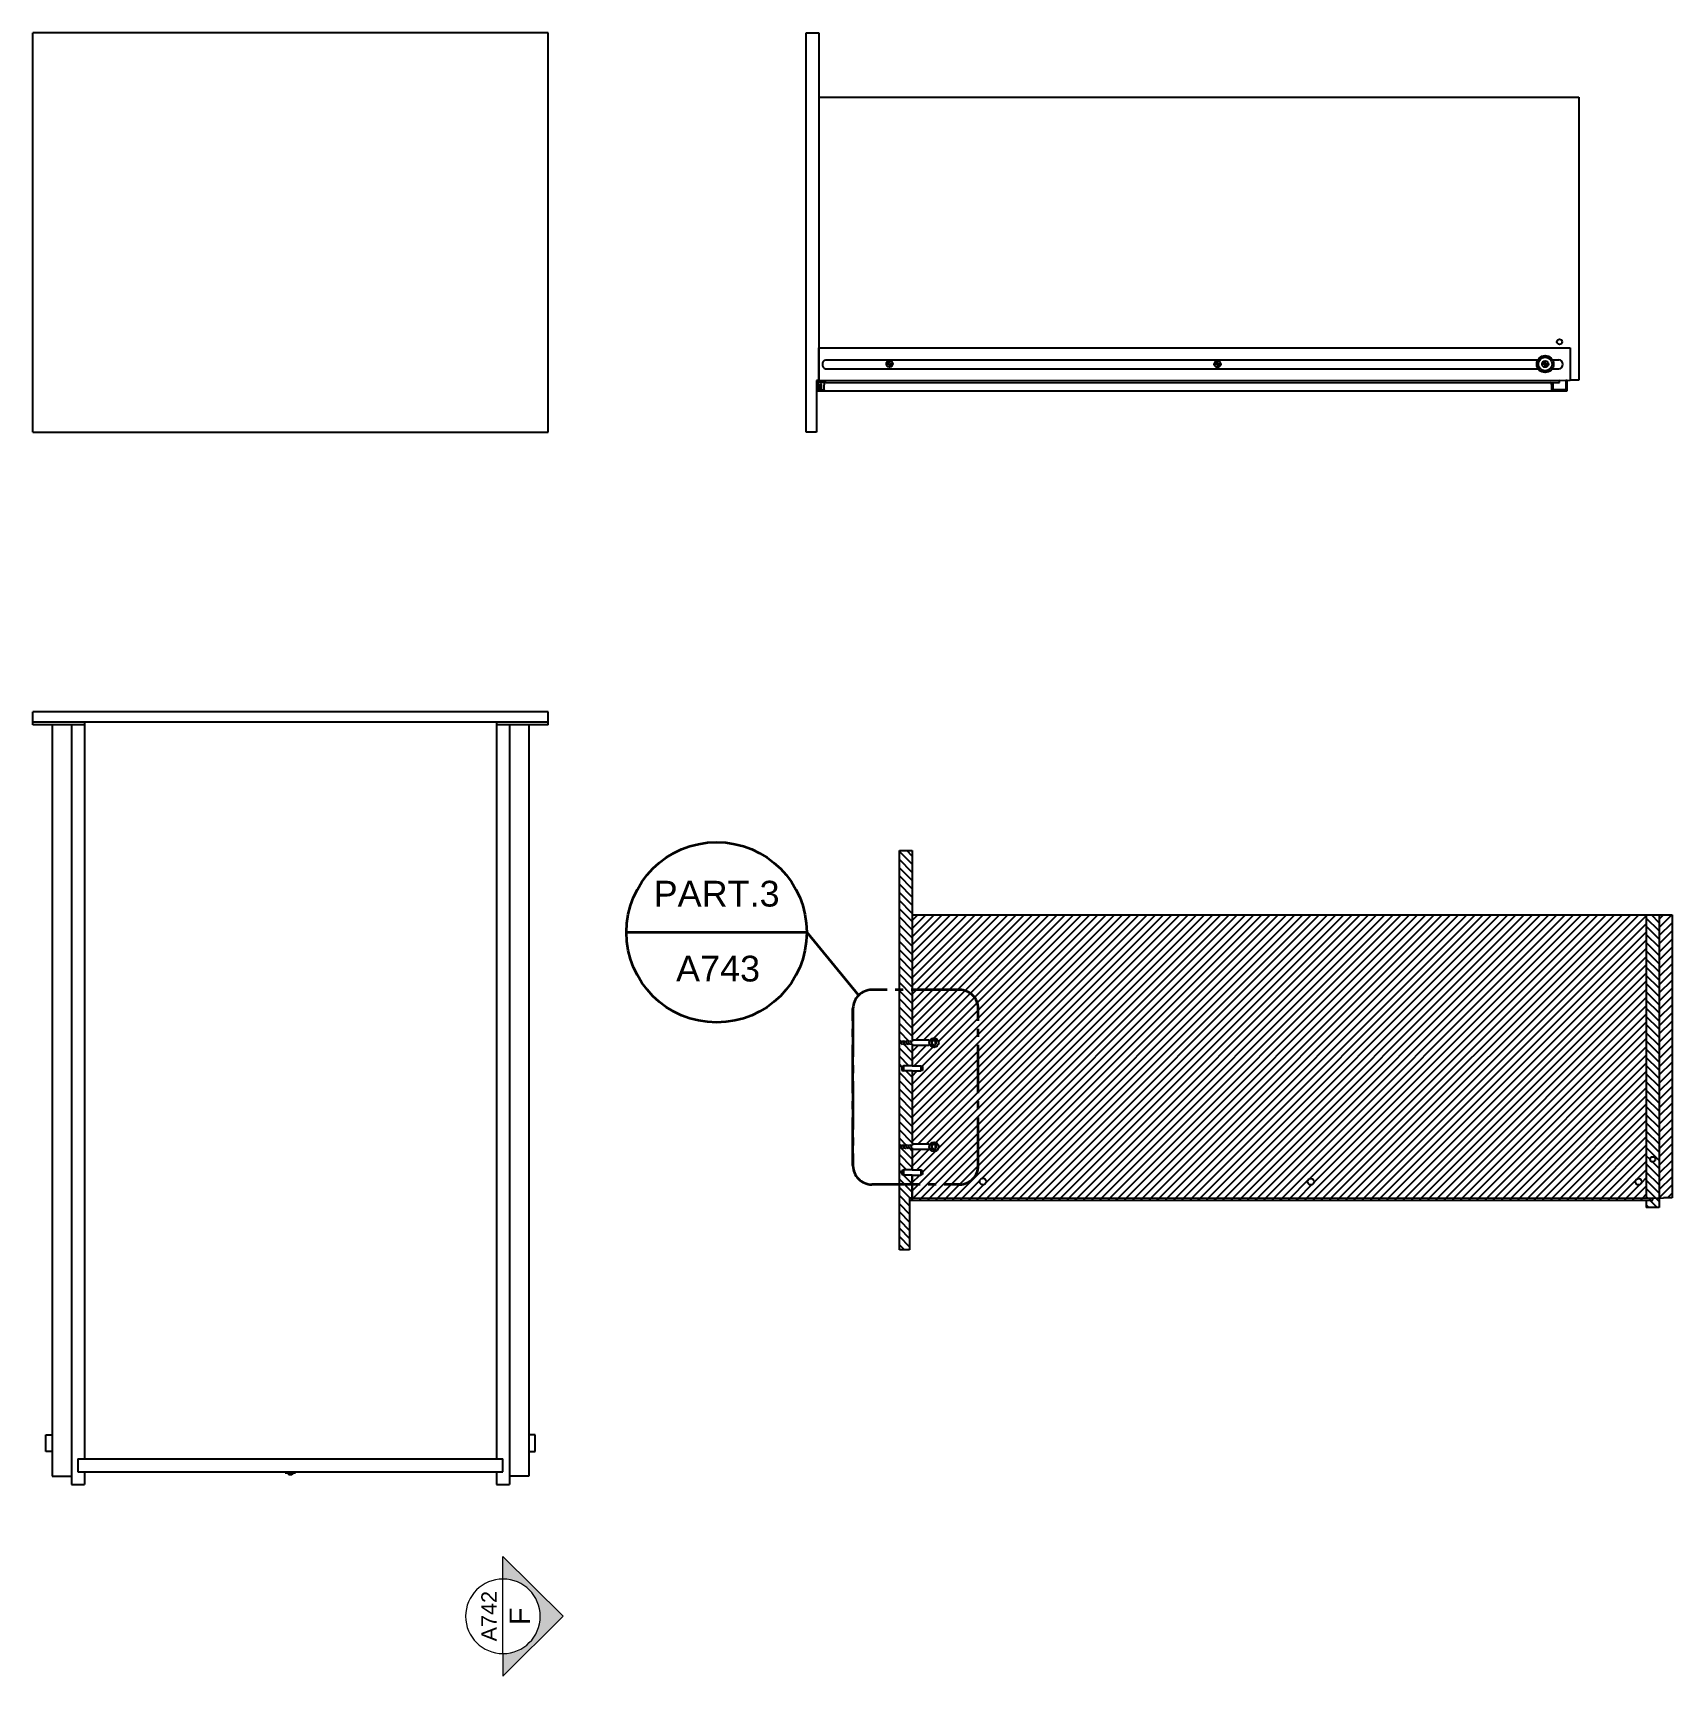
# Model space of a CAD drawing. Header units: inches. Extents: x 217 to 997, y -361 to 611.
# Drawn here: x 445 to 572.3, y 343.6 to 471.2 of the extents above; entities that cross this region are included whole.
import ezdxf
from ezdxf.enums import TextEntityAlignment as Align

# ---------------------------------------------------------------- set-up
doc = ezdxf.new("R2010")
doc.units = ezdxf.units.IN
doc.header["$MEASUREMENT"] = 0
doc.linetypes.add('ACAD_ISO04W100', pattern=[30, 24, -3, 0, -3])
doc.linetypes.add('CENTER2', pattern=[1.125, 0.75, -0.125, 0.125, -0.125])
doc.layers.add('A-ANNO-SYMB', color=3, linetype='Continuous', lineweight=18)
doc.layers.add('A-SECT A-MCUT', color=7, linetype='Continuous', lineweight=35)
doc.layers.add('assi', color=4, linetype='ACAD_ISO04W100')
doc.layers.add('viti', color=6, linetype='Continuous')
doc.styles.add('ARIAL', font='arial.ttf')
doc.styles.get("Standard").update_dxf_attribs({"font": 'arial.ttf'})
pattern_1 = [(135, (-42.9688, 246.9786), (-0.31819805, -0.31819805), [])]

# ---------------------------------------------------------------- blocks, each defined once
blk = doc.blocks.new('SYMBOL')
at = {"layer": 'A-ANNO-SYMB', "linetype": 'Continuous', "lineweight": 20}
h = blk.add_hatch(color=256, dxfattribs=at)
h.dxf.hatch_style = 1
h.paths.add_polyline_path([(11.2063, 4.9481), (11.316, 4.9481, -1), (11.678, 4.9481), (11.7877, 4.9481), (11.497, 5.2405)])
at = {"linetype": 'Continuous', "lineweight": 20}
blk.add_line((11.316, 4.9481), (11.678, 4.9481), dxfattribs=at)
at = {"layer": 'A-ANNO-SYMB', "linetype": 'Continuous', "lineweight": 20}
for p, q in [((11.2063, 4.9481), (11.497, 5.2405)), ((11.7877, 4.9481), (11.497, 5.2405)), ((11.316, 4.9481), (11.2063, 4.9481)), ((11.678, 4.9481), (11.7877, 4.9481))]:
    blk.add_line(p, q, dxfattribs=at)
blk.add_circle((11.497, 4.9481), 0.181, dxfattribs=at)
for tag, p in [('TAVOLA', (11.497, 5.08)), ('SEZIONE', (11.497, 4.9181))]:
    blk.add_attdef(tag, text='', height=0.1, dxfattribs=at).set_placement(p, align=Align.TOP_CENTER)

msp = doc.modelspace()

# ---------------------------------------------------------------- hatches: boundary and pattern name
at = {"layer": 'assi'}
h = msp.add_hatch(dxfattribs=at)
h.set_pattern_fill('ANSI31', color=256, scale=3.6, angle=90)
h.set_pattern_definition(pattern_1)
h.paths.add_polyline_path([(513.29, 390.61), (512.62, 390.61), (512.53, 390.66), (512.49, 390.66), (512.49, 390.96), (512.53, 390.96), (512.62, 391.01), (513.29, 391.01), (513.29, 392.71), (513.2, 392.71), (513.21, 392.67), (513.19, 392.64), (513.17, 392.67), (513.15, 392.71), (512.98, 392.71), (513, 392.67), (512.97, 392.64), (512.95, 392.67), (512.94, 392.71), (512.76, 392.71), (512.78, 392.67), (512.75, 392.64), (512.74, 392.67), (512.72, 392.71), (512.55, 392.71), (512.56, 392.67), (512.54, 392.64), (512.52, 392.67), (512.51, 392.71), (512.43, 392.71, -0.339949), (512.44, 392.91), (512.43, 392.95), (512.45, 392.97), (512.47, 392.95), (512.48, 392.9), (512.66, 392.9), (512.64, 392.95), (512.67, 392.97), (512.68, 392.95), (512.7, 392.9), (512.88, 392.9), (512.86, 392.95), (512.89, 392.97), (512.9, 392.95), (512.92, 392.9), (513.09, 392.9), (513.08, 392.95), (513.1, 392.97), (513.12, 392.95), (513.13, 392.9), (513.29, 392.9), (513.29, 393.03), (513.29, 407.73), (512.29, 407.73), (512.29, 376.73), (513.09, 376.73), (513.09, 380.73), (513.29, 380.73), (513.29, 382.53), (512.62, 382.53), (512.53, 382.58), (512.49, 382.58), (512.49, 382.88), (512.53, 382.88), (512.62, 382.93), (513.29, 382.93), (513.29, 383.26), (513.29, 384.64), (513.2, 384.64), (513.21, 384.59), (513.19, 384.57), (513.17, 384.59), (513.15, 384.64), (512.98, 384.64), (513, 384.59), (512.97, 384.57), (512.95, 384.59), (512.94, 384.64), (512.76, 384.64), (512.78, 384.59), (512.75, 384.57), (512.74, 384.59), (512.72, 384.64), (512.55, 384.64), (512.56, 384.59), (512.54, 384.57), (512.52, 384.59), (512.51, 384.64), (512.43, 384.64, -0.339949), (512.44, 384.84), (512.43, 384.87), (512.45, 384.9), (512.47, 384.87), (512.48, 384.83), (512.66, 384.83), (512.64, 384.87), (512.67, 384.9), (512.68, 384.87), (512.7, 384.83), (512.88, 384.83), (512.86, 384.87), (512.89, 384.9), (512.9, 384.87), (512.92, 384.83), (513.09, 384.83), (513.08, 384.87), (513.1, 384.9), (513.12, 384.87), (513.13, 384.83), (513.29, 384.83), (513.29, 384.96)])
h = msp.add_hatch(dxfattribs=at)
h.set_pattern_fill('ANSI31', color=256, scale=3.6)
h.set_pattern_definition([(45, (-42.9688, 246.9786), (-0.31819805, 0.31819805), [])])
h.paths.add_polyline_path([(572.29, 402.73), (571.29, 402.73), (571.29, 380.76), (571.63, 380.76), (572.29, 380.76)])
h.paths.add_polyline_path([(570.29, 402.73), (513.29, 402.73), (513.29, 393.03), (514.61, 393.03), (514.61, 392.9), (514.63, 392.9, -0.877491), (515.34, 392.81, -0.877491), (514.63, 392.71), (514.61, 392.71), (514.61, 392.58), (513.29, 392.58), (513.29, 391.01), (513.97, 391.01), (514.06, 390.96), (514.09, 390.96), (514.09, 390.66), (514.06, 390.66), (513.97, 390.61), (513.29, 390.61), (513.29, 384.96), (514.61, 384.96), (514.61, 384.83), (514.63, 384.83, -0.877491), (515.34, 384.73, -0.877491), (514.63, 384.64), (514.61, 384.64), (514.61, 384.51), (513.29, 384.51), (513.29, 382.93), (513.97, 382.93), (514.06, 382.88), (514.09, 382.88), (514.09, 382.58), (514.06, 382.58), (513.97, 382.53), (513.29, 382.53), (513.29, 380.73), (570.29, 380.76), (570.29, 380.76), (513.29, 380.73), (513.09, 380.73), (513.09, 380.58), (570.79, 380.58), (570.79, 380.76), (513.29, 380.73), (513.29, 380.73), (570.29, 380.76)])
h.paths.add_polyline_path([(569.94, 382.01, -1), (569.44, 382.01, -1)], flags=16)
h.paths.add_polyline_path([(544.49, 382.01, -1), (543.99, 382.01, -1)], flags=16)
h.paths.add_polyline_path([(519.02, 382.03, -1), (518.53, 382.03, -1)], flags=16)
h = msp.add_hatch(dxfattribs=at)
h.set_pattern_fill('ANSI31', color=256, scale=3.6, angle=90)
h.set_pattern_definition(pattern_1)
h.paths.add_polyline_path([(571.29, 402.73), (570.29, 402.73), (570.29, 380.76), (571.29, 380.76)])
h.paths.add_polyline_path([(570.99, 383.75, -1), (570.59, 383.75, -1)], flags=16)
h.paths.add_polyline_path([(571.29, 380.76), (570.79, 380.76), (570.79, 380.58), (570.29, 380.58), (570.29, 380.02), (571.29, 380.02)])

# ---------------------------------------------------------------- linework, layer by layer
for p, q in [((485.01, 471.23), (445.01, 471.23)), ((445.01, 440.23), (445.01, 471.23)), ((485.01, 440.23), (485.01, 471.23)), ((505.05, 440.23), (505.05, 471.23)), ((505.05, 471.23), (506.05, 471.23)), ((506.05, 471.23), (506.05, 444.23)), ((506.05, 466.23), (565.05, 466.23)), ((565.05, 466.23), (565.05, 444.26)), ((506.05, 444.23), (506.05, 446.76)), ((505.85, 444.23), (563.54, 444.26)), ((506.05, 444.23), (505.85, 444.23)), ((505.85, 444.23), (505.85, 440.23)), ((506.05, 444.23), (564.38, 444.26)), ((563.54, 444.08), (563.54, 444.26)), ((564.05, 444.26), (564.05, 443.52)), ((564.05, 444.26), (564.15, 444.26)), ((565.05, 444.26), (564.38, 444.26)), ((506.6, 444.08), (505.85, 444.08)), ((506.6, 444.08), (562.78, 444.08)), ((562.78, 444.08), (563.54, 444.08)), ((563.05, 443.52), (563.05, 444.08)), ((564.05, 443.52), (563.05, 443.52)), ((445.01, 440.23), (485.01, 440.23)), ((505.85, 440.23), (505.05, 440.23)), ((485.01, 418.49), (445.01, 418.49)), ((445.01, 417.49), (445.01, 418.49)), ((485.01, 417.69), (445.01, 417.69)), ((449.01, 417.49), (445.01, 417.49)), ((448.01, 417.49), (448.01, 358.49)), ((449.01, 417.69), (449.01, 360.49)), ((481.01, 417.69), (481.01, 360.49)), ((485.01, 417.49), (481.01, 417.49)), ((482.01, 417.49), (482.01, 358.49)), ((485.01, 417.49), (485.01, 418.49)), ((512.29, 376.73), (512.29, 407.73)), ((512.29, 407.73), (513.29, 407.73)), ((513.29, 407.73), (513.29, 392.9)), ((513.29, 402.73), (572.29, 402.73)), ((570.29, 402.73), (570.29, 380.76)), ((571.29, 402.73), (571.29, 380.02)), ((572.29, 402.73), (572.29, 380.76)), ((513.29, 392.71), (513.29, 391.01)), ((513.29, 390.61), (513.29, 384.83)), ((513.29, 384.64), (513.29, 382.93)), ((513.29, 382.93), (513.29, 383.26)), ((513.29, 380.73), (513.29, 382.53)), ((513.29, 382.53), (513.29, 380.73)), ((513.09, 380.73), (570.79, 380.76)), ((513.29, 380.73), (513.09, 380.73)), ((513.09, 380.73), (513.09, 376.73)), ((513.09, 380.58), (570.79, 380.58)), ((513.29, 380.73), (571.63, 380.76)), ((570.29, 380.58), (570.29, 380.02)), ((570.79, 380.58), (570.79, 380.76)), ((571.29, 380.76), (571.39, 380.76)), ((572.29, 380.76), (571.63, 380.76)), ((571.29, 380.02), (570.29, 380.02)), ((513.09, 376.73), (512.29, 376.73)), ((448.51, 360.49), (474.61, 360.49)), ((448.51, 360.49), (448.51, 359.49)), ((474.61, 360.49), (481.51, 360.49)), ((481.51, 359.49), (481.51, 360.49)), ((448.51, 359.49), (474.61, 359.49)), ((449.01, 359.49), (449.01, 358.49)), ((474.61, 359.49), (481.51, 359.49)), ((481.01, 359.49), (481.01, 358.49)), ((448.01, 358.49), (449.01, 358.49)), ((481.01, 358.49), (482.01, 358.49))]:
    msp.add_line(p, q)
at = {"layer": 'A-SECT A-MCUT'}
for p, q in [((491.1, 401.38), (505.1, 401.38)), ((505.1, 401.38), (509.12, 396.49))]:
    msp.add_line(p, q, dxfattribs=at)
at = {"layer": 'A-SECT A-MCUT', "linetype": 'CENTER2', "ltscale": 5}
for p, q in [((516.96, 396.91), (510.15, 396.91)), ((508.69, 395.45), (508.69, 383.26)), ((508.69, 383.26), (508.69, 395.45)), ((518.42, 383.26), (518.42, 395.45)), ((510.15, 381.81), (516.96, 381.81))]:
    msp.add_line(p, q, dxfattribs=at)
at = {"layer": 'A-SECT A-MCUT'}
msp.add_circle((498.1, 401.38), 7, dxfattribs=at)
at = {"layer": 'A-SECT A-MCUT', "linetype": 'CENTER2', "ltscale": 5}
for centre, start, end in [((510.15, 395.45), 90, 180), ((516.96, 395.45), 0, 90), ((510.15, 383.26), 180, 270), ((516.96, 383.26), 270, 0)]:
    msp.add_arc(centre, 1.46, start, end, dxfattribs=at)
at = {"layer": 'viti'}
for p, q in [((506.05, 446.76), (564.38, 446.76)), ((564.38, 446.76), (564.38, 444.26)), ((506.55, 445.85), (561.88, 445.85)), ((511.51, 445.55), (511.38, 445.55)), ((511.38, 445.55), (511.38, 445.51)), ((511.51, 445.51), (511.38, 445.51)), ((511.51, 445.55), (511.51, 445.68)), ((511.51, 445.68), (511.55, 445.68)), ((511.51, 445.51), (511.51, 445.38)), ((511.55, 445.55), (511.55, 445.68)), ((511.55, 445.55), (511.68, 445.55)), ((511.55, 445.51), (511.68, 445.51)), ((511.55, 445.51), (511.55, 445.38)), ((511.68, 445.51), (511.68, 445.55)), ((536.97, 445.53), (536.84, 445.53)), ((536.84, 445.53), (536.84, 445.49)), ((536.97, 445.49), (536.84, 445.49)), ((536.97, 445.53), (536.97, 445.66)), ((536.97, 445.66), (537.01, 445.66)), ((536.97, 445.49), (536.97, 445.36)), ((537.01, 445.53), (537.01, 445.66)), ((537.01, 445.53), (537.14, 445.53)), ((537.01, 445.49), (537.14, 445.49)), ((537.01, 445.49), (537.01, 445.36)), ((537.14, 445.49), (537.14, 445.53)), ((562.42, 445.53), (562.29, 445.53)), ((562.29, 445.53), (562.29, 445.49)), ((562.42, 445.49), (562.29, 445.49)), ((562.42, 445.53), (562.42, 445.66)), ((562.42, 445.66), (562.46, 445.66)), ((562.42, 445.49), (562.42, 445.36)), ((562.46, 445.53), (562.46, 445.66)), ((562.46, 445.53), (562.59, 445.53)), ((562.46, 445.49), (562.46, 445.36)), ((562.46, 445.49), (562.59, 445.49)), ((562.59, 445.49), (562.59, 445.53)), ((563, 445.85), (563.5, 445.85)), ((506.55, 445.14), (561.9, 445.14)), ((511.55, 445.38), (511.51, 445.38)), ((537.01, 445.36), (536.97, 445.36)), ((562.46, 445.36), (562.42, 445.36)), ((563, 445.14), (563.5, 445.14)), ((564.15, 443.42), (564.15, 444.26)), ((505.85, 443.42), (564.15, 443.42)), ((505.95, 444.08), (505.95, 443.55)), ((505.98, 443.81), (505.95, 443.81)), ((505.98, 443.55), (505.95, 443.55)), ((505.95, 443.55), (505.95, 443.52)), ((505.95, 443.52), (506.03, 443.52)), ((506, 443.76), (505.96, 443.7)), ((505.96, 443.7), (505.96, 443.66)), ((505.96, 443.66), (506, 443.6)), ((505.98, 443.81), (506.18, 443.95)), ((505.98, 443.55), (505.98, 443.81)), ((506.03, 443.52), (505.98, 443.55)), ((506.18, 443.8), (506, 443.76)), ((506.18, 443.71), (506, 443.7)), ((506, 443.66), (506.18, 443.65)), ((506, 443.6), (506.18, 443.56)), ((506.03, 443.52), (506.45, 443.52)), ((506.18, 443.94), (506.18, 443.52)), ((506.23, 443.92), (506.23, 443.52)), ((506.45, 443.52), (506.45, 443.89)), ((506.45, 443.52), (506.45, 443.52)), ((506.45, 443.52), (506.45, 443.42)), ((562.94, 443.52), (562.94, 443.89)), ((562.94, 443.52), (563.05, 443.52)), ((446.51, 417.49), (446.51, 359.15)), ((483.51, 417.49), (483.51, 359.15)), ((512.43, 392.95), (512.45, 392.97)), ((512.44, 392.9), (512.43, 392.95)), ((512.43, 392.9), (512.44, 392.9)), ((512.51, 392.71), (512.43, 392.71)), ((512.45, 392.97), (512.47, 392.95)), ((512.47, 392.95), (512.48, 392.9)), ((512.48, 392.9), (512.66, 392.9)), ((512.52, 392.67), (512.51, 392.71)), ((512.54, 392.64), (512.52, 392.67)), ((512.56, 392.67), (512.54, 392.64)), ((512.72, 392.71), (512.55, 392.71)), ((512.55, 392.71), (512.56, 392.67)), ((512.64, 392.95), (512.67, 392.97)), ((512.66, 392.9), (512.64, 392.95)), ((512.67, 392.97), (512.68, 392.95)), ((512.68, 392.95), (512.7, 392.9)), ((512.7, 392.9), (512.88, 392.9)), ((512.74, 392.67), (512.72, 392.71)), ((512.75, 392.64), (512.74, 392.67)), ((512.78, 392.67), (512.75, 392.64)), ((512.94, 392.71), (512.76, 392.71)), ((512.76, 392.71), (512.78, 392.67)), ((512.86, 392.95), (512.89, 392.97)), ((512.88, 392.9), (512.86, 392.95)), ((512.89, 392.97), (512.9, 392.95)), ((512.9, 392.95), (512.92, 392.9)), ((512.92, 392.9), (513.09, 392.9)), ((512.95, 392.67), (512.94, 392.71)), ((512.97, 392.64), (512.95, 392.67)), ((513, 392.67), (512.97, 392.64)), ((513.15, 392.71), (512.98, 392.71)), ((512.98, 392.71), (513, 392.67)), ((513.08, 392.95), (513.1, 392.97)), ((513.09, 392.9), (513.08, 392.95)), ((513.1, 392.97), (513.12, 392.95)), ((513.12, 392.95), (513.13, 392.9)), ((513.13, 392.9), (513.29, 392.9)), ((513.17, 392.67), (513.15, 392.71)), ((513.19, 392.64), (513.17, 392.67)), ((513.21, 392.67), (513.19, 392.64)), ((513.29, 392.71), (513.2, 392.71)), ((513.2, 392.71), (513.21, 392.67)), ((513.29, 393.03), (513.29, 392.9)), ((513.29, 393.03), (514.61, 393.03)), ((513.29, 392.71), (513.29, 392.58)), ((514.61, 392.58), (513.29, 392.58)), ((514.61, 393.03), (514.61, 392.58)), ((514.61, 392.9), (514.63, 392.9)), ((514.63, 392.71), (514.61, 392.71)), ((514.78, 392.9), (514.88, 392.9)), ((514.88, 392.71), (514.79, 392.71)), ((514.88, 392.9), (514.88, 392.99)), ((514.88, 392.99), (515.08, 392.99)), ((514.88, 392.71), (514.88, 392.62)), ((514.88, 392.62), (515.08, 392.62)), ((515.08, 392.99), (515.08, 392.62)), ((512.53, 390.96), (512.49, 390.96)), ((512.49, 390.96), (512.49, 390.66)), ((512.49, 390.66), (512.53, 390.66)), ((512.62, 391.01), (512.53, 390.96)), ((512.53, 390.66), (512.62, 390.61)), ((512.62, 391.01), (512.62, 390.61)), ((513.29, 391.01), (512.62, 391.01)), ((513.29, 390.61), (512.62, 390.61)), ((513.29, 391.01), (513.97, 391.01)), ((513.29, 390.61), (513.97, 390.61)), ((513.97, 391.01), (514.06, 390.96)), ((513.97, 391.01), (513.97, 390.61)), ((514.06, 390.66), (513.97, 390.61)), ((514.06, 390.96), (514.09, 390.96)), ((514.09, 390.66), (514.06, 390.66)), ((514.09, 390.96), (514.09, 390.66)), ((512.43, 384.87), (512.45, 384.9)), ((512.44, 384.83), (512.43, 384.87)), ((512.43, 384.83), (512.44, 384.83)), ((512.51, 384.64), (512.43, 384.64)), ((512.45, 384.9), (512.47, 384.87)), ((512.47, 384.87), (512.48, 384.83)), ((512.48, 384.83), (512.66, 384.83)), ((512.52, 384.59), (512.51, 384.64)), ((512.54, 384.57), (512.52, 384.59)), ((512.56, 384.59), (512.54, 384.57)), ((512.72, 384.64), (512.55, 384.64)), ((512.55, 384.64), (512.56, 384.59)), ((512.64, 384.87), (512.67, 384.9)), ((512.66, 384.83), (512.64, 384.87)), ((512.67, 384.9), (512.68, 384.87)), ((512.68, 384.87), (512.7, 384.83)), ((512.7, 384.83), (512.88, 384.83)), ((512.74, 384.59), (512.72, 384.64)), ((512.75, 384.57), (512.74, 384.59)), ((512.78, 384.59), (512.75, 384.57)), ((512.94, 384.64), (512.76, 384.64)), ((512.76, 384.64), (512.78, 384.59)), ((512.86, 384.87), (512.89, 384.9)), ((512.88, 384.83), (512.86, 384.87)), ((512.89, 384.9), (512.9, 384.87)), ((512.9, 384.87), (512.92, 384.83)), ((512.92, 384.83), (513.09, 384.83)), ((512.95, 384.59), (512.94, 384.64)), ((512.97, 384.57), (512.95, 384.59)), ((513, 384.59), (512.97, 384.57)), ((513.15, 384.64), (512.98, 384.64)), ((512.98, 384.64), (513, 384.59)), ((513.08, 384.87), (513.1, 384.9)), ((513.09, 384.83), (513.08, 384.87)), ((513.1, 384.9), (513.12, 384.87)), ((513.12, 384.87), (513.13, 384.83)), ((513.13, 384.83), (513.29, 384.83)), ((513.17, 384.59), (513.15, 384.64)), ((513.19, 384.57), (513.17, 384.59)), ((513.21, 384.59), (513.19, 384.57)), ((513.29, 384.64), (513.2, 384.64)), ((513.2, 384.64), (513.21, 384.59)), ((513.29, 384.96), (513.29, 384.83)), ((513.29, 384.96), (514.61, 384.96)), ((513.29, 384.64), (513.29, 384.51)), ((514.61, 384.51), (513.29, 384.51)), ((514.61, 384.96), (514.61, 384.51)), ((514.61, 384.83), (514.63, 384.83)), ((514.63, 384.64), (514.61, 384.64)), ((514.78, 384.83), (514.88, 384.83)), ((514.88, 384.64), (514.79, 384.64)), ((514.88, 384.83), (514.88, 384.92)), ((514.88, 384.92), (515.08, 384.92)), ((514.88, 384.64), (514.88, 384.55)), ((514.88, 384.55), (515.08, 384.55)), ((515.08, 384.92), (515.08, 384.55)), ((512.53, 382.88), (512.49, 382.88)), ((512.49, 382.88), (512.49, 382.58)), ((512.62, 382.93), (512.53, 382.88)), ((512.62, 382.93), (512.62, 382.53)), ((513.29, 382.93), (512.62, 382.93)), ((513.29, 382.93), (513.97, 382.93)), ((513.97, 382.93), (514.06, 382.88)), ((513.97, 382.93), (513.97, 382.53)), ((514.06, 382.88), (514.09, 382.88)), ((514.09, 382.88), (514.09, 382.58)), ((512.49, 382.58), (512.53, 382.58)), ((512.53, 382.58), (512.62, 382.53)), ((513.29, 382.53), (512.62, 382.53)), ((513.29, 382.53), (513.97, 382.53)), ((514.06, 382.58), (513.97, 382.53)), ((514.09, 382.58), (514.06, 382.58)), ((446.01, 361.05), (446.01, 362.35)), ((446.01, 362.35), (446.51, 362.35)), ((484.01, 362.35), (483.51, 362.35)), ((484.01, 361.05), (484.01, 362.35)), ((446.51, 361.05), (446.01, 361.05)), ((483.51, 361.05), (484.01, 361.05)), ((446.51, 359.15), (448.01, 359.15)), ((464.61, 359.39), (464.61, 359.49)), ((464.61, 359.39), (465.41, 359.39)), ((464.91, 359.39), (464.89, 359.28)), ((464.99, 359.39), (464.98, 359.27)), ((465.04, 359.26), (465.03, 359.39)), ((465.13, 359.28), (465.11, 359.39)), ((465.41, 359.39), (465.41, 359.49)), ((483.51, 359.15), (482.01, 359.15))]:
    msp.add_line(p, q, dxfattribs=at)
for centre, radius in [((563.55, 447.24), 0.2), ((511.53, 445.53), 0.249), ((536.99, 445.51), 0.249), ((562.44, 445.51), 0.655), ((562.44, 445.51), 0.527), ((562.44, 445.51), 0.249), ((514.98, 392.81), 0.363), ((514.98, 384.73), 0.363), ((570.79, 383.75), 0.2), ((570.79, 383.75), 0.2), ((518.78, 382.03), 0.249), ((544.24, 382.01), 0.249), ((569.69, 382.01), 0.249)]:
    msp.add_circle(centre, radius, dxfattribs=at)
for centre, radius, start, end in [((506.72, 445.48), 0.411, 115.8831, 178.1438), ((506.72, 445.5), 0.404, 181.5817, 244.7225), ((563.45, 445.49), 0.359, 277.7583, 82.2417), ((506.05, 443.74), 0.0534, 147.6167, 217.0625), ((506.02, 443.68), 0.0276, 127.6141, 232.3859), ((506.05, 443.63), 0.0581, 146.7855, 206.5918), ((506.19, 443.89), 0.0532, 31.272, 99.9484), ((506.63, 443.9), 0.185, 98.6228, 181.2413), ((562.76, 443.9), 0.185, 358.7587, 81.3772), ((512.56, 392.81), 0.162, 144.753, 215.247), ((515.09, 392.83), 0.313, 149.2914, 298.5509), ((514.99, 392.84), 0.234, 214.9149, 241.4814), ((514.96, 392.87), 0.188, 117.0529, 140.3045), ((514.97, 392.81), 0.241, 73.8445, 114.0858), ((514.95, 392.84), 0.224, 256.2811, 283.7189), ((514.95, 392.84), 0.224, 302.6304, 67.5114), ((512.56, 384.73), 0.162, 144.753, 215.247), ((515.09, 384.76), 0.313, 149.2914, 298.5509), ((514.99, 384.77), 0.234, 214.9149, 241.4814), ((514.96, 384.8), 0.188, 117.0529, 140.3045), ((514.97, 384.74), 0.241, 73.8445, 114.0858), ((514.95, 384.77), 0.224, 256.2811, 283.7189), ((514.95, 384.77), 0.224, 302.6304, 67.5114), ((465.01, 359.48), 0.237, 203.1627, 238.4364), ((465.01, 359.74), 0.476, 254.6274, 284.4746), ((465.01, 359.48), 0.237, 300.6656, 336.8373)]:
    msp.add_arc(centre, radius, start, end, dxfattribs=at)

# ---------------------------------------------------------------- block references
at = {"linetype": 'Continuous', "lineweight": 20}
ref = msp.add_blockref('SYMBOL', (402.34, 164.31), dxfattribs=dict(at, xscale=-16, yscale=16, zscale=16, rotation=270))
ref.add_attrib('SEZIONE', 'F', dxfattribs={"linetype": 'Continuous', "lineweight": 20, "height": 1.6, "rotation": 90, "style": 'ARIAL'}).set_placement((482.02, 348.27), align=Align.TOP_CENTER)
ref.add_attrib('TAVOLA', 'A742', dxfattribs={"linetype": 'Continuous', "lineweight": 20, "height": 1.2, "rotation": 90, "style": 'ARIAL'}).set_placement((479.83, 348.27), align=Align.TOP_CENTER)

# ---------------------------------------------------------------- texts
at = {"style": 'ARIAL'}
msp.add_attdef('PART.3', text='1', height=2, dxfattribs=at).set_placement((498.1, 405.38), align=Align.TOP_CENTER)
msp.add_attdef('A743', (494.95, 397.56), '', height=2, dxfattribs=at)

doc.saveas('drawing.dxf')
